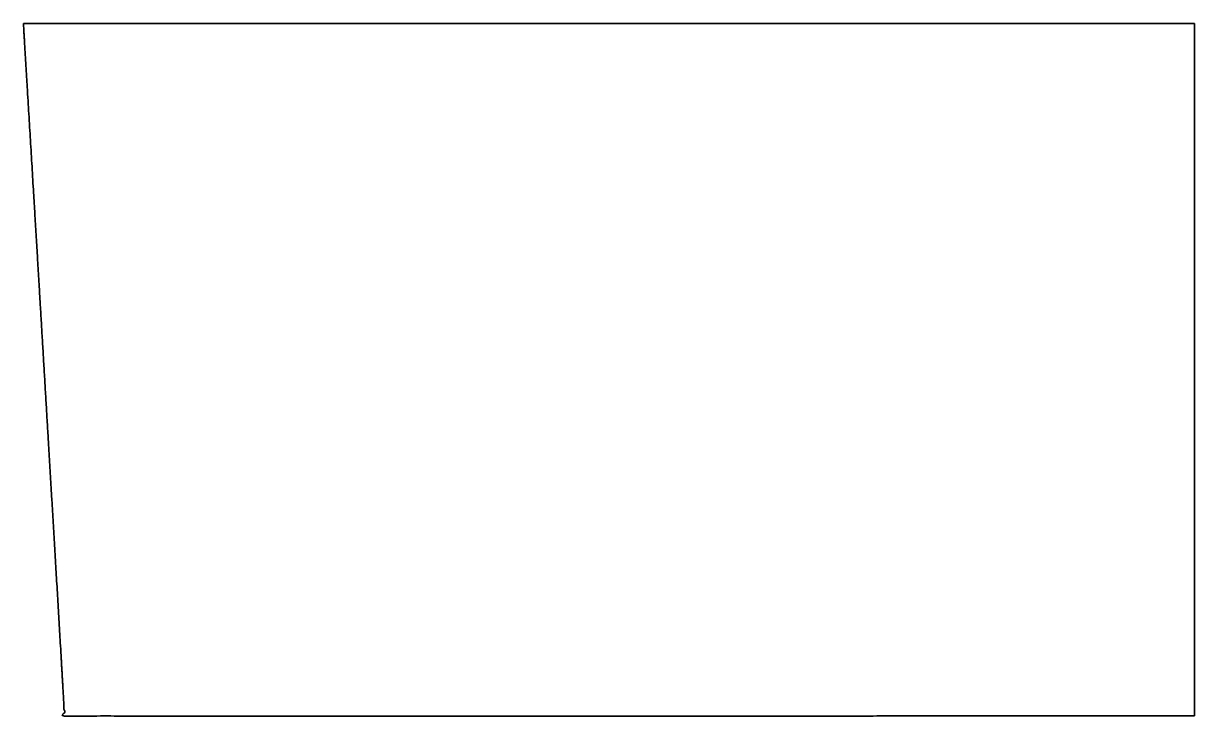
# Model space of a CAD drawing. Header units: inches. Extents: x 1168 to 3316, y 1005 to 2277.
import ezdxf

# ---------------------------------------------------------------- set-up
doc = ezdxf.new("R2010")
doc.units = ezdxf.units.IN
doc.header["$MEASUREMENT"] = 0
doc.layers.add('LRU12_260   BX', color=3, linetype='Continuous', lineweight=13)

msp = doc.modelspace()

# ---------------------------------------------------------------- linework, layer by layer
at = {"layer": 'LRU12_260   BX', "color": 3, "lineweight": 35}
msp.add_open_spline([(3316.4, 2276.3), (2886.6, 2276.2), (2456.9, 2276.2), (2027.2, 2276.4), (1597.4, 2276.5), (1167.7, 2276.5)], degree=5, dxfattribs=at)
for points, knots in [([(1167.7, 2276.5), (1169.5, 2245.3), (1174.3, 2164.9), (1186, 1971.5), (1198.6, 1763.4), (1213.4, 1509.3), (1226.8, 1286.5), (1237, 1112.8), (1240.5, 1052), (1243.1, 1006), (1657.7, 1006.1), (2072.4, 1006.1), (2487, 1006), (2901.7, 1006.1), (3316.3, 1006.3)], [0, 0, 0, 0, 0, 0, 156.619145, 402.674073, 968.573933, 1042.389007, 1272.760874, 1272.760874, 1272.760874, 1272.760874, 1272.760874, 3346.021775, 3346.021775, 3346.021775, 3346.021775, 3346.021775, 3346.021775]), ([(3316.3, 1006.3), (3316.4, 1064.9), (3316.4, 1184.5), (3316.3, 1382.7), (3316.3, 1636.7), (3316.3, 1890.7), (3316.2, 2086.1), (3316.3, 2220.5), (3316.4, 2276.3)], [0, 0, 0, 0, 0, 0, 293.03534, 598.161369, 991.142635, 1270.007539, 1270.007539, 1270.007539, 1270.007539, 1270.007539, 1270.007539])]:
    msp.add_open_spline(points, degree=5, knots=knots, dxfattribs=at)

doc.saveas('drawing.dxf')
